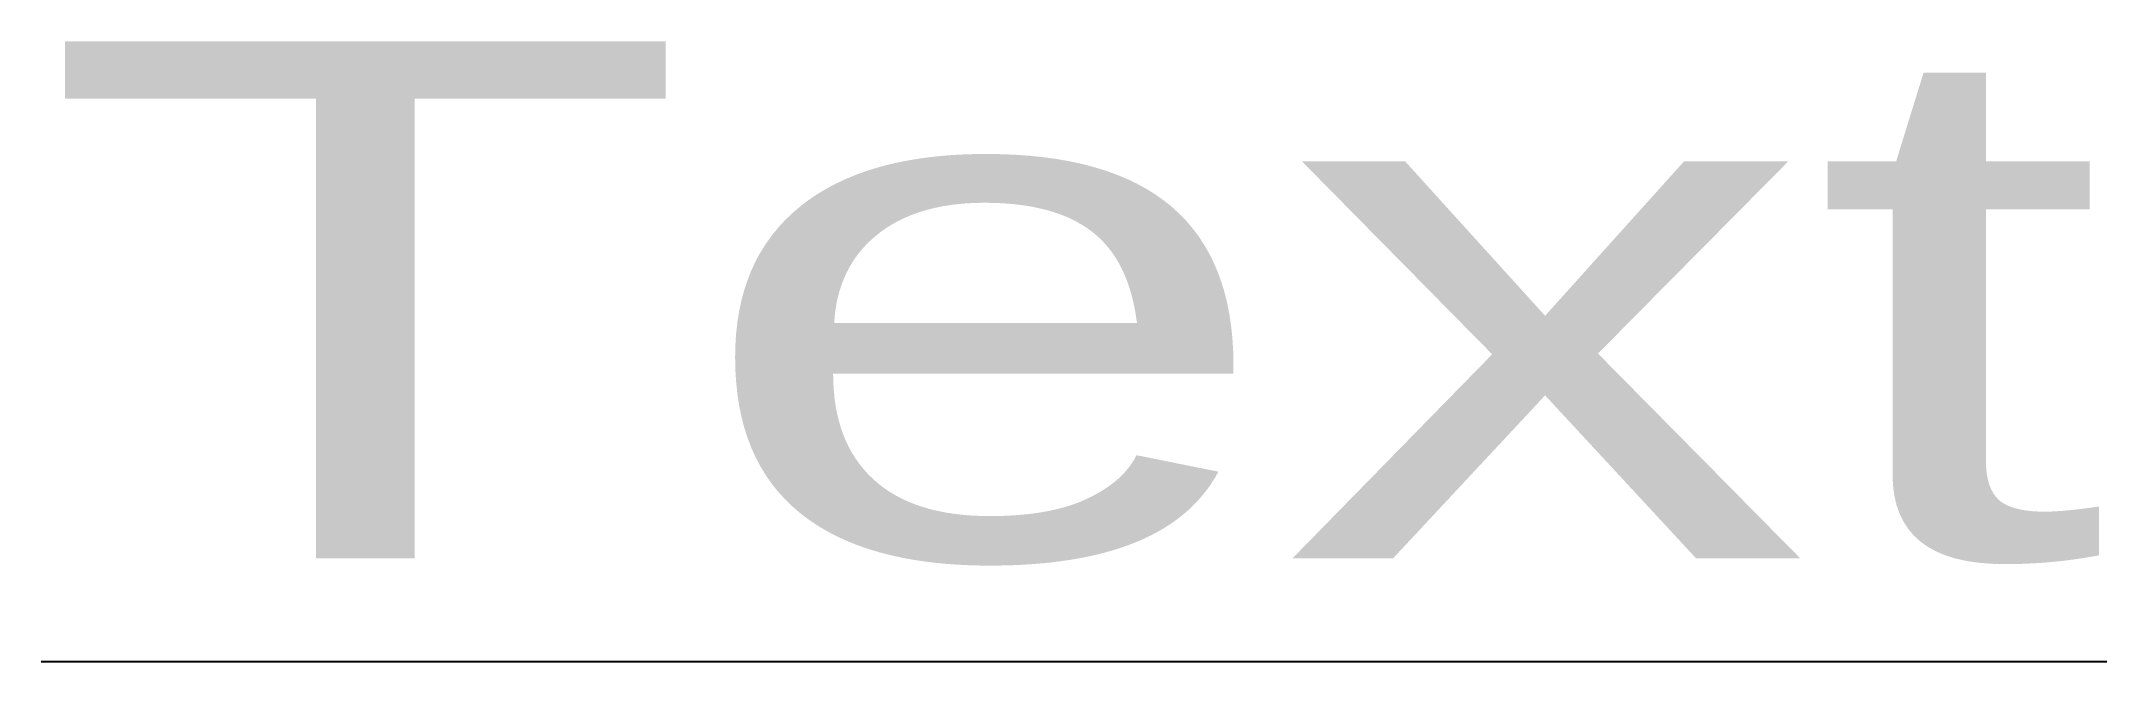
# Model space of a CAD drawing. Extents: x 0 to 10, y 0.5 to 3.5.
import ezdxf
from ezdxf.enums import TextEntityAlignment as Align

# ---------------------------------------------------------------- set-up
doc = ezdxf.new("R2010")
doc.units = 0
doc.layers.get('0').update_dxf_attribs({"linetype": 'CONTINUOUS'})

msp = doc.modelspace()

# ---------------------------------------------------------------- texts
at = {"color": 0}
msp.add_text('%%UText', height=2.5, dxfattribs=at).set_placement((0, 1), (10, 1), align=Align.ALIGNED)

doc.saveas('drawing.dxf')
